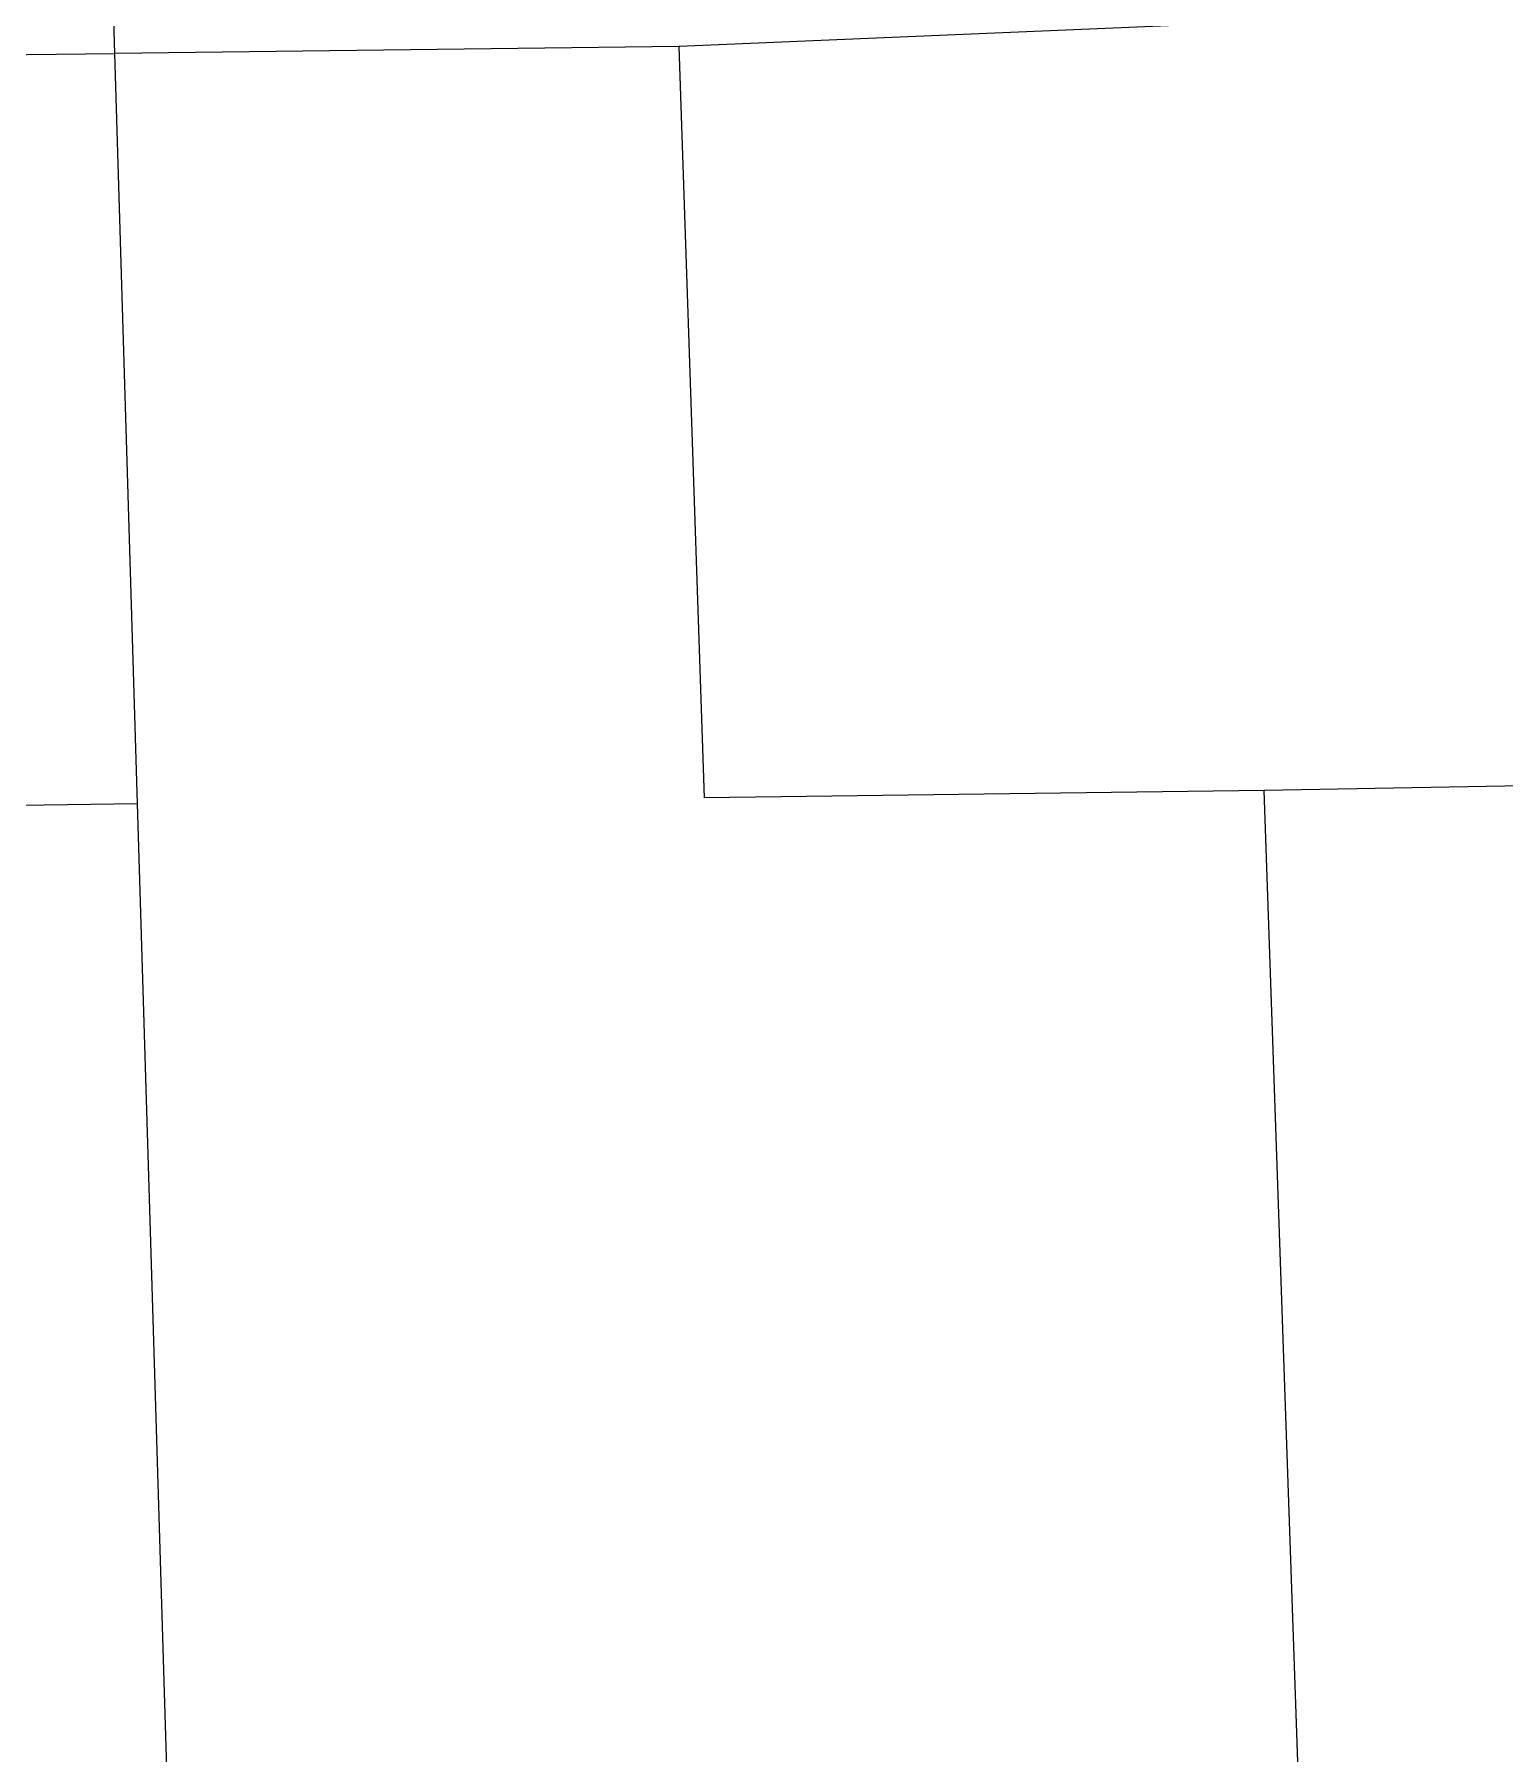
# Model space of a CAD drawing. Header units: metres. Extents: x 668617 to 675126, y 2286318 to 2293677.
# Drawn here: x 669754.73 to 669778.06, y 2287243.67 to 2287270.94 of the extents above; entities that cross this region are included whole.
import ezdxf

# ---------------------------------------------------------------- set-up
doc = ezdxf.new("R2010")
doc.units = ezdxf.units.M
doc.header["$MEASUREMENT"] = 0
doc.layers.add('DMTG-PB-LOTIFICACION', color=253, linetype='Continuous')

msp = doc.modelspace()

# ---------------------------------------------------------------- linework, layer by layer
at = {"layer": 'DMTG-PB-LOTIFICACION'}
for p, q in [((669756.00415, 2287270.64165), (669755.66228, 2287282.37069)), ((669774.1023, 2287271.13858), (669764.96383, 2287270.74973)), ((669724.94135, 2287270.26098), (669756.00415, 2287270.64165)), ((669764.96383, 2287270.74973), (669756.00415, 2287270.64165)), ((669756.36527, 2287258.74239), (669756.00415, 2287270.64165)), ((669765.36484, 2287258.83089), (669764.96383, 2287270.74973)), ((669805.22259, 2287259.50028), (669774.24448, 2287258.94863)), ((669774.24448, 2287258.94863), (669765.36484, 2287258.83089)), ((669775.10002, 2287234.29115), (669774.24448, 2287258.94863)), ((669725.23527, 2287258.3089), (669756.36527, 2287258.74239)), ((669757.12178, 2287233.81473), (669756.36527, 2287258.74239))]:
    msp.add_line(p, q, dxfattribs=at)

doc.saveas('drawing.dxf')
